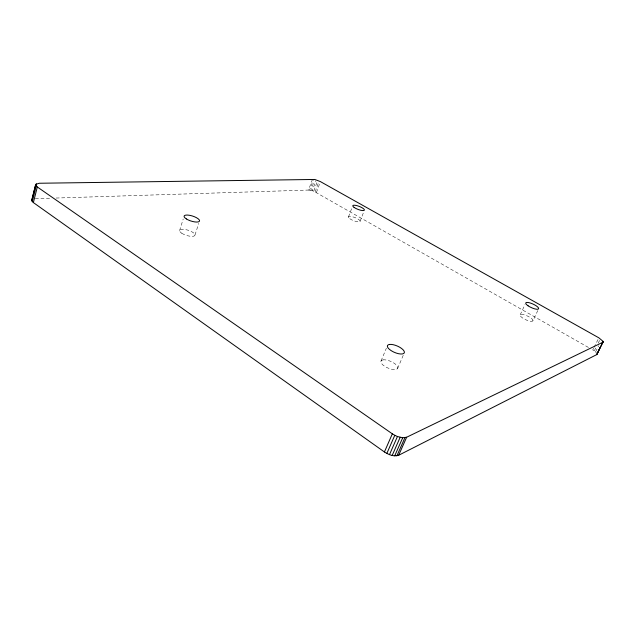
<?xml version="1.0" encoding="UTF-8"?>
<svg xmlns="http://www.w3.org/2000/svg" width="635" height="635" viewBox="0 0 635 635"><rect width="100%" height="100%" fill="white"/><g stroke="black" fill="none" stroke-linecap="round" stroke-linejoin="round"><path stroke-width="0.48" stroke-dasharray="3.17 2.38" d="M179.57 230.616L183.229 218.996M195.008 234.958L198.723 223.417M56.102 198.041L308.531 190.055L312.142 180.054M308.531 190.055L309.586 190.111L313.19 180.126M309.586 190.111L310.864 190.333L314.15 181.269M310.864 190.333L312.285 190.714L315.897 180.745M588.462 347.456L313.753 191.214L317.04 182.158M315.166 191.81L318.46 182.761M316.428 192.461L319.73 183.404M348.488 216.9L351.782 208.256M360.085 221.329L363.752 211.844M381.056 360.91L386.397 348.147M397.637 368.443L403.463 354.774M520.184 314.825L524.994 304.546M532.908 320.842A7.041 2.056 24.7 0 0 524.256 314.809A7.041 2.056 24.7 0 0 522.446 317.889A7.041 2.056 24.7 0 0 532.908 320.842L537.789 310.555M593.638 348.186L592.765 349.909L596.487 352.758M594.074 347.321L598.432 338.701M594.297 350.869L596.479 346.551M598.226 343.098L599.543 340.511M595.567 351.838L598.63 345.789M35.314 198.699L50.165 198.231M312.285 190.714L313.753 191.214M383.119 359.87L381.833 360.235A9.112 3.612 23.3 0 0 384.731 366.339A9.112 3.612 23.3 0 0 396.065 369.443A9.112 3.612 23.3 0 0 395.041 363.847L393.24 362.641A9.112 3.612 23.3 0 0 383.119 359.87M349.806 218.71A6.207 1.691 21 0 0 359.751 221.678A6.207 1.691 21 0 0 353.29 216.995A6.207 1.691 21 0 0 349.806 218.71M181.816 233.291A8.049 2.715 17.6 0 0 194.739 235.617A8.049 2.715 17.6 0 0 185.309 229.521A8.049 2.715 17.6 0 0 181.816 233.291"/><path stroke-width="0.95" d="M31.75 200.716L35.735 184.38L39.227 183.253L314.801 179.459L320.389 181.594L598.868 337.836L603.171 341.44L596.686 354.64L398.661 455.255C393.771 456.946 388.517 454.604 384.421 451.969L33.377 202.581L32.282 201.62L31.813 199.922L35.735 184.38M35.695 186.523L36.386 183.785M32.282 201.62L36.219 186.031L35.679 185.142M33.377 202.581L37.322 186.976L36.219 186.031M384.421 451.969L392.335 433.832L37.322 186.976M386.842 453.453L394.779 435.308L392.335 433.832M389.485 454.652L397.454 436.507L402.709 437.753L406.654 437.229L603.25 342.059M392.168 455.47L400.153 437.34M394.708 455.851L402.709 437.753M396.923 455.779L404.924 437.713M398.661 455.255L406.654 437.229M600.091 347.504L597.067 354.211M602.29 343.17L603.171 341.44M596.686 354.64L602.869 342.471M394.779 435.308L397.454 436.507M389.588 344.432L388.31 344.765A9.176 3.477 23.2 0 0 391.295 350.726A9.176 3.477 23.2 0 0 402.685 353.893A9.176 3.477 23.2 0 0 401.574 348.456L399.748 347.258A9.176 3.477 23.2 0 0 389.588 344.432M186.357 218.932A8.096 2.611 17.8 0 0 199.319 221.385A8.096 2.611 17.8 0 0 189.802 215.344A8.096 2.611 17.8 0 0 186.357 218.932M528.114 305.832A7.072 1.968 24.5 0 0 538.599 308.84A7.072 1.968 24.5 0 0 529.86 302.879A7.072 1.968 24.5 0 0 528.114 305.832M354.116 207.423A6.239 1.627 21 0 0 364.093 210.439A6.239 1.627 21 0 0 357.568 205.827A6.239 1.627 21 0 0 354.116 207.423"/></g></svg>
